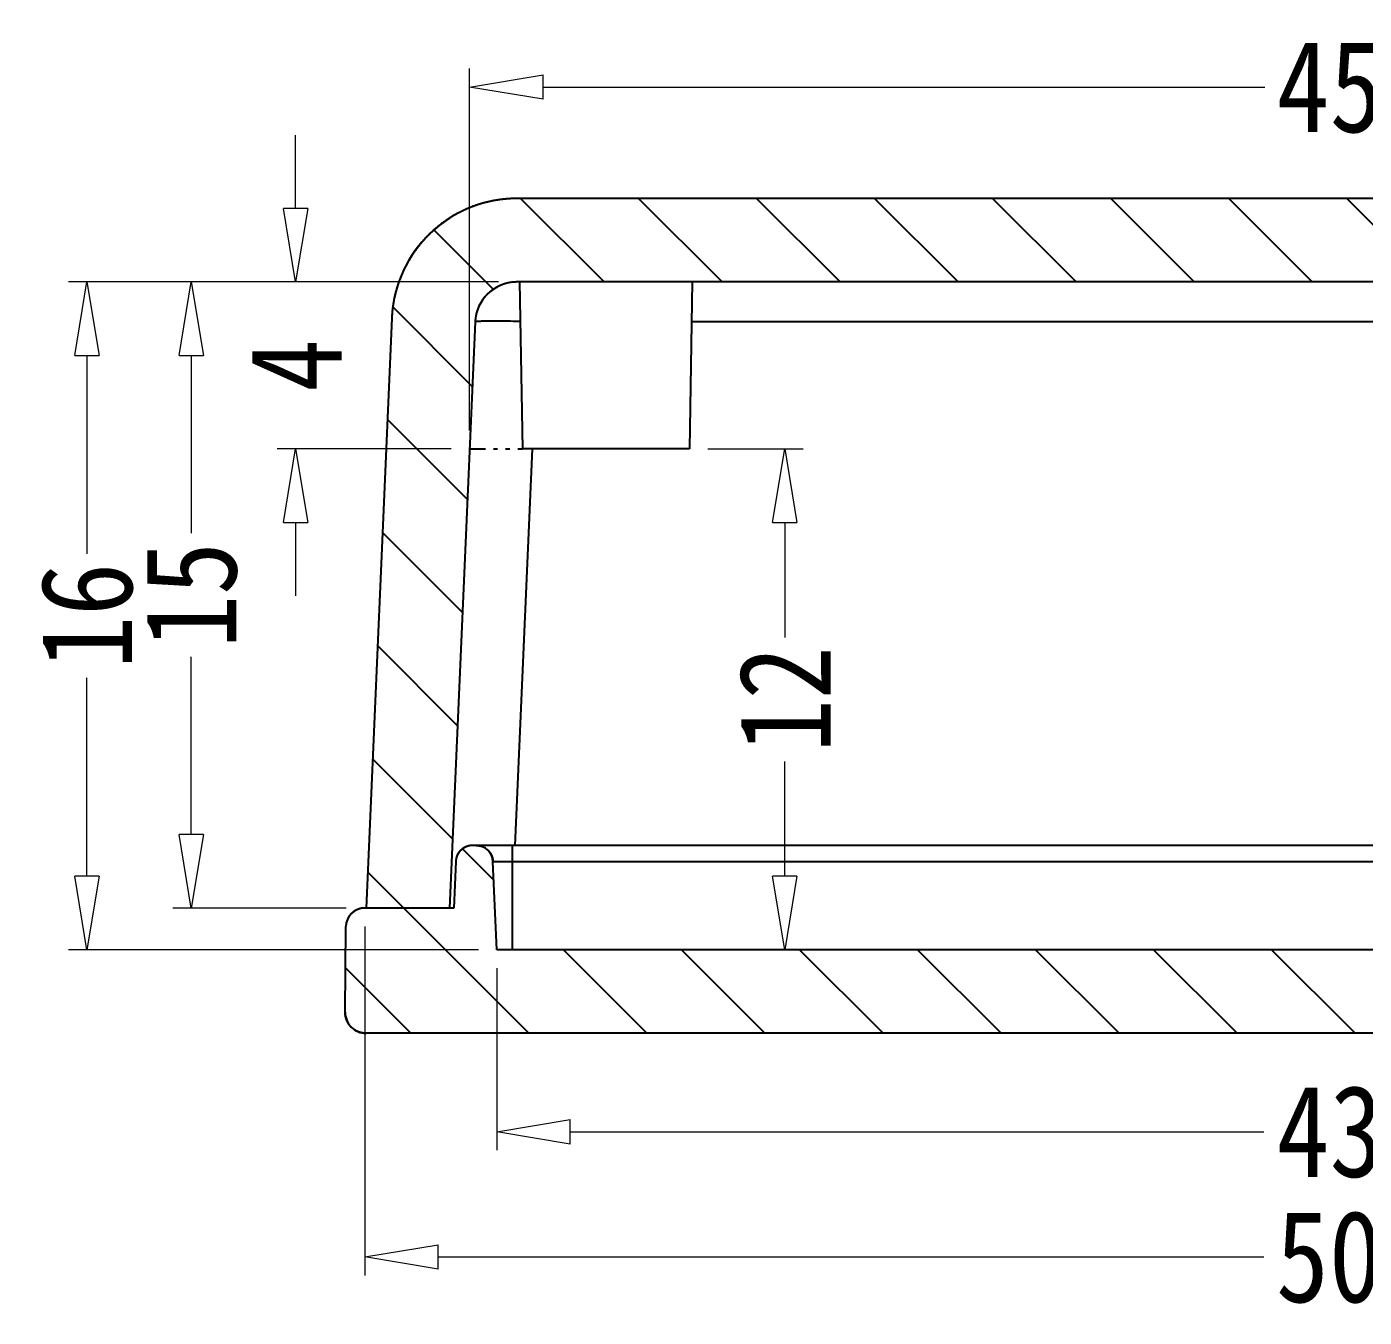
# Model space of a CAD drawing. Header units: millimetres. Extents: x 615 to 1788, y -1993 to 457.
# Drawn here: x 652.64 to 684.69, y 329.85 to 360.77 of the extents above; entities that cross this region are included whole.
import ezdxf

# ---------------------------------------------------------------- set-up
doc = ezdxf.new("R2010")
doc.units = ezdxf.units.MM
doc.linetypes.add('DIVIDE', pattern=[31.75, 12.7, -6.35, 0, -6.35, 0, -6.35])
doc.layers.add('dim', color=3, linetype='Continuous', lineweight=9)
doc.styles.add('FFS', font='SIMFANG.TTF', dxfattribs={"width": 0.85})
doc.dimstyles.new('YanXiu', dxfattribs={"dimtxt": 2.5, "dimasz": 2.2, "dimexe": 1, "dimexo": 0.6, "dimgap": 0.66, "dimtad": 0, "dimzin": 9, "dimdsep": 46, "dimtxsty": 'FFS', "dimblk": 'CLOSEDBLANK', "dimcen": 0, "dimclrd": 256, "dimclre": 131, "dimclrt": 42, "dimazin": 0, "dimtfac": 1, "dimtofl": 0, "dimtmove": 0, "dimatfit": 3, "dimldrblk": 'CLOSEDBLANK', "dimfxl": 1, "dimlwd": 5, "dimlwe": 5, "dimarcsym": 0})
pattern_1 = [(135, (1122.4932, -58.949), (-1.4142136, -1.4142136), [])]

# ---------------------------------------------------------------- blocks, each defined once
blk = doc.blocks.new('_ClosedBlank')
at = {"color": 0, "linetype": 'ByBlock', "lineweight": -2}
for p, q in [((-1, 0.167), (0, 0)), ((-1, 0.167), (-1, -0.167)), ((0, 0), (-1, -0.167))]:
    blk.add_line(p, q, dxfattribs=at)
blk = doc.blocks.new('*D82')
at = {"layer": 'Defpoints', "color": 0}
for p in [(664.38, 354.651, 0), (656.579, 339.651), (660.734, 339.651, 0)]:
    blk.add_point(p, dxfattribs=at)
at = {"layer": 'dim', "color": 131, "lineweight": 5}
for p, q in [((663.941, 354.651), (656.139, 354.651)), ((660.294, 339.651), (656.139, 339.651))]:
    blk.add_line(p, q, dxfattribs=at)
at = {"layer": 'dim', "lineweight": 5}
for p, q in [((656.579, 352.891), (656.579, 348.632)), ((656.579, 341.411), (656.579, 345.67))]:
    blk.add_line(p, q, dxfattribs=at)
at = {"layer": 'dim', "lineweight": 5, "xscale": 1.76, "yscale": 1.76, "zscale": 1.76}
for p, rotation in [((656.579, 354.651), 90), ((656.579, 339.651), 270)]:
    blk.add_blockref('_ClosedBlank', p, dxfattribs=dict(at, rotation=rotation))
at = {"layer": 'dim', "color": 42, "insert": (656.579, 347.151), "char_height": 2.2, "attachment_point": 5, "rotation": 90, "style": 'FFS'}
blk.add_mtext('15', dxfattribs=at)
blk = doc.blocks.new('*D83')
at = {"layer": 'Defpoints', "color": 0}
for p in [(664.38, 354.651, 0), (654.079, 338.651), (663.901, 338.651, 0)]:
    blk.add_point(p, dxfattribs=at)
at = {"layer": 'dim', "color": 131, "lineweight": 5}
for p, q in [((663.941, 354.651), (653.639, 354.651)), ((663.461, 338.651), (653.639, 338.651))]:
    blk.add_line(p, q, dxfattribs=at)
at = {"layer": 'dim', "lineweight": 5}
for p, q in [((654.079, 352.891), (654.079, 348.137)), ((654.079, 340.411), (654.079, 345.165))]:
    blk.add_line(p, q, dxfattribs=at)
at = {"layer": 'dim', "lineweight": 5, "xscale": 1.76, "yscale": 1.76, "zscale": 1.76}
for p, rotation in [((654.079, 354.651), 90), ((654.079, 338.651), 270)]:
    blk.add_blockref('_ClosedBlank', p, dxfattribs=dict(at, rotation=rotation))
at = {"layer": 'dim', "color": 42, "insert": (654.079, 346.651), "char_height": 2.2, "attachment_point": 5, "rotation": 90, "style": 'FFS'}
blk.add_mtext('16', dxfattribs=at)
blk = doc.blocks.new('*D84')
at = {"layer": 'Defpoints', "color": 0}
for p in [(663.901, 338.651, 0), (707.631, 338.651, 0), (707.631, 334.29)]:
    blk.add_point(p, dxfattribs=at)
at = {"layer": 'dim', "color": 131, "lineweight": 5}
for p, q in [((663.901, 338.211), (663.901, 333.85)), ((707.631, 338.211), (707.631, 333.85))]:
    blk.add_line(p, q, dxfattribs=at)
at = {"layer": 'dim', "lineweight": 5}
for p, q in [((665.661, 334.29), (682.279, 334.29)), ((705.871, 334.29), (689.254, 334.29))]:
    blk.add_line(p, q, dxfattribs=at)
at = {"layer": 'dim', "lineweight": 5, "xscale": 1.76, "yscale": 1.76, "zscale": 1.76, "rotation": 180}
blk.add_blockref('_ClosedBlank', (663.901, 334.29), dxfattribs=at)
at = {"layer": 'dim', "lineweight": 5, "xscale": 1.76, "yscale": 1.76, "zscale": 1.76}
blk.add_blockref('_ClosedBlank', (707.631, 334.29), dxfattribs=at)
at = {"layer": 'dim', "color": 42, "insert": (685.766, 334.29), "char_height": 2.2, "attachment_point": 5, "style": 'FFS'}
blk.add_mtext('43.73', dxfattribs=at)
blk = doc.blocks.new('*D85')
at = {"layer": 'Defpoints', "color": 0}
for p in [(660.734, 339.651, 0), (710.766, 339.651, 0), (710.766, 331.29)]:
    blk.add_point(p, dxfattribs=at)
at = {"layer": 'dim', "color": 131, "lineweight": 5}
for p, q in [((660.734, 339.211), (660.734, 330.85)), ((710.766, 339.211), (710.766, 330.85))]:
    blk.add_line(p, q, dxfattribs=at)
at = {"layer": 'dim', "lineweight": 5}
for p, q in [((662.494, 331.29), (682.283, 331.29)), ((709.006, 331.29), (689.217, 331.29))]:
    blk.add_line(p, q, dxfattribs=at)
at = {"layer": 'dim', "lineweight": 5, "xscale": 1.76, "yscale": 1.76, "zscale": 1.76, "rotation": 180}
blk.add_blockref('_ClosedBlank', (660.734, 331.29), dxfattribs=at)
at = {"layer": 'dim', "lineweight": 5, "xscale": 1.76, "yscale": 1.76, "zscale": 1.76}
blk.add_blockref('_ClosedBlank', (710.766, 331.29), dxfattribs=at)
at = {"layer": 'dim', "color": 42, "insert": (685.75, 331.29), "char_height": 2.2, "attachment_point": 5, "style": 'FFS'}
blk.add_mtext('50.03', dxfattribs=at)
blk = doc.blocks.new('*D87')
at = {"layer": 'Defpoints', "color": 0}
for p in [(664.38, 354.651, 0), (659.079, 350.651), (663.248, 350.651, 0)]:
    blk.add_point(p, dxfattribs=at)
at = {"layer": 'dim', "lineweight": 5}
for p, q in [((659.079, 356.411), (659.079, 358.171)), ((659.079, 348.891), (659.079, 347.131))]:
    blk.add_line(p, q, dxfattribs=at)
at = {"layer": 'dim', "color": 131, "lineweight": 5}
for p, q in [((663.941, 354.651), (658.639, 354.651)), ((662.809, 350.651), (658.639, 350.651))]:
    blk.add_line(p, q, dxfattribs=at)
at = {"layer": 'dim', "lineweight": 5, "xscale": 1.76, "yscale": 1.76, "zscale": 1.76}
for p, rotation in [((659.079, 354.651), 270), ((659.079, 350.651), 90)]:
    blk.add_blockref('_ClosedBlank', p, dxfattribs=dict(at, rotation=rotation))
at = {"layer": 'dim', "color": 42, "insert": (659.079, 352.651), "char_height": 2.2, "attachment_point": 5, "rotation": 90, "style": 'FFS'}
blk.add_mtext('4', dxfattribs=at)
blk = doc.blocks.new('*D88')
at = {"layer": 'Defpoints', "color": 0}
for p in [(708.284, 359.323), (663.248, 350.651, 0), (708.284, 350.651, 0)]:
    blk.add_point(p, dxfattribs=at)
at = {"layer": 'dim', "color": 131, "lineweight": 5}
for p, q in [((663.248, 351.091), (663.248, 359.763)), ((708.284, 351.091), (708.284, 359.763))]:
    blk.add_line(p, q, dxfattribs=at)
at = {"layer": 'dim', "lineweight": 5}
for p, q in [((665.008, 359.323), (682.304, 359.323)), ((706.524, 359.323), (689.228, 359.323))]:
    blk.add_line(p, q, dxfattribs=at)
at = {"layer": 'dim', "lineweight": 5, "xscale": 1.76, "yscale": 1.76, "zscale": 1.76, "rotation": 180}
blk.add_blockref('_ClosedBlank', (663.248, 359.323), dxfattribs=at)
at = {"layer": 'dim', "lineweight": 5, "xscale": 1.76, "yscale": 1.76, "zscale": 1.76}
blk.add_blockref('_ClosedBlank', (708.284, 359.323), dxfattribs=at)
at = {"layer": 'dim', "color": 42, "insert": (685.766, 359.323), "char_height": 2.2, "attachment_point": 5, "style": 'FFS'}
blk.add_mtext('45.04', dxfattribs=at)
blk = doc.blocks.new('*D108')
at = {"layer": 'Defpoints', "color": 0}
for p in [(668.516, 350.651, 0), (668.325, 338.651, 0), (670.799, 338.651)]:
    blk.add_point(p, dxfattribs=at)
at = {"layer": 'dim', "color": 131, "lineweight": 5}
for p, q in [((668.956, 350.651), (671.239, 350.651)), ((668.764, 338.651), (671.239, 338.651))]:
    blk.add_line(p, q, dxfattribs=at)
at = {"layer": 'dim', "lineweight": 5}
for p, q in [((670.799, 348.891), (670.799, 346.137)), ((670.799, 340.411), (670.799, 343.165))]:
    blk.add_line(p, q, dxfattribs=at)
at = {"layer": 'dim', "lineweight": 5, "xscale": 1.76, "yscale": 1.76, "zscale": 1.76}
for p, rotation in [((670.799, 350.651), 90), ((670.799, 338.651), 270)]:
    blk.add_blockref('_ClosedBlank', p, dxfattribs=dict(at, rotation=rotation))
at = {"layer": 'dim', "color": 42, "insert": (670.799, 344.651), "char_height": 2.2, "attachment_point": 5, "rotation": 90, "style": 'FFS'}
blk.add_mtext('12', dxfattribs=at)

msp = doc.modelspace()

# ---------------------------------------------------------------- hatches: boundary and pattern name
at = {"linetype": 'Continuous'}
h = msp.add_hatch(dxfattribs=at)
h.set_pattern_fill('DEFAULT__4', color=40, scale=2, angle=135, style=0, pattern_type=0)
h.set_pattern_definition(pattern_1)
edge = h.paths.add_edge_path()
edge.add_line((710.766, 339.651), (708.764, 339.651))
edge.add_line((708.151, 353.695), (708.764, 339.651))
edge.add_spline(control_points=[(707.152, 354.651), (707.718, 354.651), (708.127, 354.26), (708.151, 353.695)], knot_values=[0, 0, 0, 0, 1, 1, 1, 1], weights=[1, 0.814909, 0.814909, 1], degree=3, periodic=0)
edge.add_line((707.152, 354.651), (664.38, 354.651))
edge.add_spline(control_points=[(664.38, 354.651), (663.815, 354.651), (663.406, 354.26), (663.381, 353.695)], knot_values=[0, 0, 0, 0, 1, 1, 1, 1], weights=[1, 0.814909, 0.814909, 1], degree=3, periodic=0)
edge.add_line((663.381, 353.695), (662.768, 339.651))
edge.add_line((662.768, 339.651), (660.766, 339.651))
edge.add_line((661.383, 353.782), (660.766, 339.651))
edge.add_spline(control_points=[(664.38, 356.651), (662.683, 356.651), (661.457, 355.477), (661.383, 353.782)], knot_values=[0, 0, 0, 0, 1, 1, 1, 1], weights=[1, 0.814909, 0.814909, 1], degree=3, periodic=0)
edge.add_line((707.152, 356.651), (664.38, 356.651))
edge.add_spline(control_points=[(707.152, 356.651), (708.849, 356.651), (710.075, 355.477), (710.149, 353.782)], knot_values=[0, 0, 0, 0, 1, 1, 1, 1], weights=[1, 0.814909, 0.814909, 1], degree=3, periodic=0)
edge.add_line((710.149, 353.782), (710.766, 339.651))
h = msp.add_hatch(dxfattribs=at)
h.set_pattern_fill('DEFAULT__3', color=40, scale=2, angle=135, style=0, pattern_type=0)
h.set_pattern_definition(pattern_1)
edge = h.paths.add_edge_path()
edge.add_line((710.798, 339.651), (708.664, 339.651))
edge.add_spline(control_points=[(710.798, 339.651), (711.06, 339.651), (711.246, 339.467), (711.248, 339.205)], knot_values=[0, 0, 0, 0, 1, 1, 1, 1], weights=[1, 0.80679, 0.80679, 1], degree=3, periodic=0)
edge.add_line((711.266, 337.155), (711.248, 339.205))
edge.add_spline(control_points=[(710.766, 336.651), (711.061, 336.651), (711.269, 336.86), (711.266, 337.155)], knot_values=[0, 0, 0, 0, 1, 1, 1, 1], weights=[1, 0.802676, 0.802676, 1], degree=3, periodic=0)
edge.add_line((710.766, 336.651), (660.766, 336.651))
edge.add_spline(control_points=[(660.766, 336.651), (660.471, 336.651), (660.264, 336.86), (660.266, 337.155)], knot_values=[0, 0, 0, 0, 1, 1, 1, 1], weights=[1, 0.802676, 0.802676, 1], degree=3, periodic=0)
edge.add_line((660.266, 337.155), (660.284, 339.205))
edge.add_spline(control_points=[(660.734, 339.651), (660.472, 339.651), (660.286, 339.467), (660.284, 339.205)], knot_values=[0, 0, 0, 0, 1, 1, 1, 1], weights=[1, 0.80679, 0.80679, 1], degree=3, periodic=0)
edge.add_line((662.868, 339.651), (660.734, 339.651))
edge.add_line((662.917, 340.768), (662.868, 339.651))
edge.add_spline(control_points=[(663.317, 341.151), (663.09, 341.151), (662.927, 340.995), (662.917, 340.768)], knot_values=[0, 0, 0, 0, 1, 1, 1, 1], weights=[1, 0.814909, 0.814909, 1], degree=3, periodic=0)
edge.add_line((663.409, 341.151), (663.317, 341.151))
edge.add_spline(control_points=[(663.409, 341.151), (663.635, 341.151), (663.799, 340.995), (663.809, 340.768)], knot_values=[0, 0, 0, 0, 1, 1, 1, 1], weights=[1, 0.814909, 0.814909, 1], degree=3, periodic=0)
edge.add_line((663.901, 338.651), (663.809, 340.768))
edge.add_line((707.631, 338.651), (663.901, 338.651))
edge.add_line((707.631, 338.651), (707.724, 340.768))
edge.add_spline(control_points=[(708.123, 341.151), (707.897, 341.151), (707.734, 340.995), (707.724, 340.768)], knot_values=[0, 0, 0, 0, 1, 1, 1, 1], weights=[1, 0.814909, 0.814909, 1], degree=3, periodic=0)
edge.add_line((708.216, 341.151), (708.123, 341.151))
edge.add_spline(control_points=[(708.216, 341.151), (708.442, 341.151), (708.606, 340.995), (708.615, 340.768)], knot_values=[0, 0, 0, 0, 1, 1, 1, 1], weights=[1, 0.814909, 0.814909, 1], degree=3, periodic=0)
edge.add_line((708.615, 340.768), (708.664, 339.651))

# ---------------------------------------------------------------- linework, layer by layer
at = {"color": 7, "linetype": 'Continuous'}
for p, q in [((707.152, 356.651, 0), (664.38, 356.651, 0)), ((707.152, 356.651, 0), (664.38, 356.651, 0)), ((707.152, 354.651, 0), (664.38, 354.651, 0)), ((707.152, 354.651, 0), (664.38, 354.651, 0)), ((664.446, 354.651, 0), (664.516, 350.651, 0)), ((668.586, 354.651, 0), (668.516, 350.651, 0)), ((661.383, 353.782, 0), (660.766, 339.651, 0)), ((661.383, 353.782, 0), (660.766, 339.651, 0)), ((663.381, 353.695, 0), (662.768, 339.651, 0)), ((663.381, 353.695, 0), (662.768, 339.651, 0)), ((700.533, 353.695, 0), (668.569, 353.695, 0)), ((664.747, 350.651, 0), (664.332, 341.148, 0)), ((668.516, 350.651, 0), (664.516, 350.651, 0)), ((702.508, 341.151, 0), (663.317, 341.151, 0)), ((663.409, 341.151, 0), (663.317, 341.151, 0)), ((664.267, 341.151, 0), (664.267, 338.651, 0)), ((662.917, 340.768, 0), (662.868, 339.651, 0)), ((662.917, 340.768, 0), (662.868, 339.651, 0)), ((663.901, 338.651, 0), (663.809, 340.768, 0)), ((663.809, 340.768, 0), (702.501, 340.768, 0)), ((663.901, 338.651, 0), (663.809, 340.768, 0)), ((662.868, 339.651, 0), (660.734, 339.651, 0)), ((662.868, 339.651, 0), (660.734, 339.651, 0)), ((662.768, 339.651, 0), (660.766, 339.651, 0)), ((660.266, 337.155, 0), (660.284, 339.205, 0)), ((660.266, 337.155, 0), (660.284, 339.205, 0)), ((707.631, 338.651, 0), (663.901, 338.651, 0)), ((707.631, 338.651, 0), (663.901, 338.651, 0)), ((710.766, 336.651, 0), (660.766, 336.651, 0)), ((710.766, 336.651, 0), (660.766, 336.651, 0))]:
    msp.add_line(p, q, dxfattribs=at)
at = {"color": 2, "linetype": 'DIVIDE', "ltscale": 0.03}
msp.add_line((663.248, 350.651, 0), (664.516, 350.651, 0), dxfattribs=at)
at = {"color": 7, "linetype": 'Continuous'}
for centre, radius, start, end in [((664.38, 353.651, 0), 3, 90, 177.5), ((664.38, 353.651, 0), 1, 90, 177.5), ((663.317, 340.751, 0), 0.4, 90, 177.5), ((663.409, 340.751, 0), 0.4, 2.5, 90), ((660.734, 339.201, 0), 0.45, 90, 179.5), ((660.766, 337.151, 0), 0.5, 179.5, 270)]:
    msp.add_arc(centre, radius, start, end, dxfattribs=at)
for points, start_tangent, end_tangent in [([(664.38, 356.651, 0), (664.348, 356.651, 0), (664.315, 356.65, 0), (664.283, 356.649, 0), (664.25, 356.648, 0), (664.217, 356.647, 0), (664.184, 356.645, 0), (664.15, 356.642, 0), (664.117, 356.639, 0), (664.084, 356.636, 0), (664.05, 356.633, 0), (664.016, 356.629, 0), (663.983, 356.625, 0), (663.949, 356.62, 0), (663.915, 356.615, 0), (663.881, 356.609, 0), (663.847, 356.603, 0), (663.813, 356.597, 0), (663.779, 356.59, 0), (663.745, 356.583, 0), (663.711, 356.575, 0), (663.677, 356.567, 0), (663.643, 356.559, 0), (663.609, 356.55, 0), (663.575, 356.541, 0), (663.541, 356.531, 0), (663.507, 356.521, 0), (663.473, 356.51, 0), (663.439, 356.499, 0), (663.405, 356.488, 0), (663.371, 356.476, 0), (663.337, 356.464, 0), (663.303, 356.451, 0), (663.269, 356.438, 0), (663.236, 356.424, 0), (663.202, 356.41, 0), (663.169, 356.395, 0), (663.135, 356.38, 0), (663.102, 356.365, 0), (663.069, 356.349, 0), (663.036, 356.333, 0), (663.003, 356.316, 0), (662.97, 356.299, 0), (662.938, 356.281, 0), (662.906, 356.263, 0), (662.873, 356.245, 0), (662.841, 356.226, 0), (662.81, 356.207, 0), (662.778, 356.187, 0), (662.747, 356.167, 0), (662.715, 356.147, 0), (662.684, 356.126, 0), (662.654, 356.104, 0), (662.623, 356.082, 0), (662.593, 356.06, 0), (662.563, 356.038, 0), (662.533, 356.015, 0), (662.504, 355.992, 0), (662.475, 355.968, 0), (662.446, 355.944, 0), (662.417, 355.919, 0), (662.389, 355.895, 0), (662.361, 355.869, 0), (662.333, 355.844, 0), (662.306, 355.818, 0), (662.279, 355.792, 0), (662.252, 355.765, 0), (662.226, 355.738, 0), (662.2, 355.711, 0), (662.174, 355.684, 0), (662.149, 355.656, 0), (662.124, 355.628, 0), (662.099, 355.599, 0), (662.075, 355.571, 0), (662.051, 355.542, 0), (662.028, 355.513, 0), (662.005, 355.483, 0), (661.982, 355.453, 0), (661.96, 355.423, 0), (661.938, 355.393, 0), (661.917, 355.363, 0), (661.895, 355.332, 0), (661.875, 355.301, 0), (661.855, 355.27, 0), (661.835, 355.238, 0), (661.815, 355.207, 0), (661.796, 355.175, 0), (661.778, 355.143, 0), (661.76, 355.111, 0), (661.742, 355.079, 0), (661.725, 355.047, 0), (661.708, 355.014, 0), (661.692, 354.981, 0), (661.676, 354.949, 0), (661.66, 354.916, 0), (661.645, 354.883, 0), (661.63, 354.85, 0), (661.616, 354.816, 0), (661.602, 354.783, 0), (661.589, 354.75, 0), (661.576, 354.716, 0), (661.563, 354.683, 0), (661.551, 354.649, 0), (661.54, 354.616, 0), (661.528, 354.582, 0), (661.518, 354.548, 0), (661.507, 354.515, 0), (661.497, 354.481, 0), (661.488, 354.447, 0), (661.479, 354.413, 0), (661.47, 354.38, 0), (661.462, 354.346, 0), (661.454, 354.312, 0), (661.447, 354.279, 0), (661.44, 354.245, 0), (661.433, 354.211, 0), (661.427, 354.178, 0), (661.421, 354.144, 0), (661.416, 354.111, 0), (661.411, 354.078, 0), (661.406, 354.044, 0), (661.402, 354.011, 0), (661.398, 353.978, 0), (661.395, 353.945, 0), (661.392, 353.912, 0), (661.389, 353.88, 0), (661.387, 353.847, 0), (661.385, 353.814, 0), (661.383, 353.782, 0)], (-1, 0), (-0.043619, -0.999048)), ([(664.38, 354.651, 0), (664.37, 354.651, 0), (664.359, 354.651, 0), (664.348, 354.65, 0), (664.337, 354.65, 0), (664.326, 354.65, 0), (664.315, 354.649, 0), (664.304, 354.648, 0), (664.293, 354.647, 0), (664.281, 354.646, 0), (664.27, 354.645, 0), (664.259, 354.644, 0), (664.248, 354.642, 0), (664.237, 354.641, 0), (664.225, 354.639, 0), (664.214, 354.637, 0), (664.203, 354.635, 0), (664.191, 354.633, 0), (664.18, 354.631, 0), (664.169, 354.628, 0), (664.157, 354.626, 0), (664.146, 354.623, 0), (664.135, 354.62, 0), (664.123, 354.617, 0), (664.112, 354.614, 0), (664.1, 354.611, 0), (664.089, 354.608, 0), (664.078, 354.604, 0), (664.066, 354.6, 0), (664.055, 354.597, 0), (664.044, 354.593, 0), (664.033, 354.589, 0), (664.021, 354.584, 0), (664.01, 354.58, 0), (663.999, 354.575, 0), (663.988, 354.571, 0), (663.976, 354.566, 0), (663.965, 354.561, 0), (663.954, 354.556, 0), (663.943, 354.55, 0), (663.932, 354.545, 0), (663.921, 354.539, 0), (663.91, 354.534, 0), (663.9, 354.528, 0), (663.889, 354.522, 0), (663.878, 354.516, 0), (663.867, 354.509, 0), (663.857, 354.503, 0), (663.846, 354.496, 0), (663.836, 354.49, 0), (663.825, 354.483, 0), (663.815, 354.476, 0), (663.805, 354.469, 0), (663.795, 354.461, 0), (663.785, 354.454, 0), (663.775, 354.447, 0), (663.765, 354.439, 0), (663.755, 354.431, 0), (663.745, 354.423, 0), (663.736, 354.415, 0), (663.726, 354.407, 0), (663.717, 354.399, 0), (663.707, 354.39, 0), (663.698, 354.382, 0), (663.689, 354.373, 0), (663.68, 354.365, 0), (663.671, 354.356, 0), (663.662, 354.347, 0), (663.654, 354.338, 0), (663.645, 354.329, 0), (663.637, 354.319, 0), (663.628, 354.31, 0), (663.62, 354.3, 0), (663.612, 354.291, 0), (663.604, 354.281, 0), (663.596, 354.272, 0), (663.589, 354.262, 0), (663.581, 354.252, 0), (663.574, 354.242, 0), (663.566, 354.232, 0), (663.559, 354.222, 0), (663.552, 354.211, 0), (663.545, 354.201, 0), (663.538, 354.191, 0), (663.532, 354.18, 0), (663.525, 354.17, 0), (663.519, 354.159, 0), (663.513, 354.148, 0), (663.507, 354.138, 0), (663.501, 354.127, 0), (663.495, 354.116, 0), (663.49, 354.105, 0), (663.484, 354.094, 0), (663.479, 354.084, 0), (663.474, 354.073, 0), (663.469, 354.062, 0), (663.464, 354.051, 0), (663.459, 354.039, 0), (663.454, 354.028, 0), (663.45, 354.017, 0), (663.446, 354.006, 0), (663.441, 353.995, 0), (663.437, 353.984, 0), (663.433, 353.973, 0), (663.43, 353.961, 0), (663.426, 353.95, 0), (663.423, 353.939, 0), (663.419, 353.928, 0), (663.416, 353.916, 0), (663.413, 353.905, 0), (663.41, 353.894, 0), (663.408, 353.883, 0), (663.405, 353.871, 0), (663.403, 353.86, 0), (663.4, 353.849, 0), (663.398, 353.838, 0), (663.396, 353.827, 0), (663.394, 353.815, 0), (663.392, 353.804, 0), (663.391, 353.793, 0), (663.389, 353.782, 0), (663.388, 353.771, 0), (663.386, 353.76, 0), (663.385, 353.749, 0), (663.384, 353.738, 0), (663.383, 353.727, 0), (663.383, 353.716, 0), (663.382, 353.705, 0), (663.381, 353.695, 0)], (-1, 0), (-0.043619, -0.999048)), ([(664.463, 353.705, 0), (664.23, 353.709, 0), (663.946, 353.712, 0), (663.709, 353.712, 0), (663.53, 353.709, 0), (663.419, 353.703, 0), (663.381, 353.695, 0)], (-0.999799, 0.020044), (-0.044959, -0.998989)), ([(663.317, 341.151, 0), (663.312, 341.151, 0), (663.308, 341.151, 0), (663.304, 341.151, 0), (663.299, 341.151, 0), (663.295, 341.15, 0), (663.29, 341.15, 0), (663.286, 341.15, 0), (663.282, 341.149, 0), (663.277, 341.149, 0), (663.273, 341.149, 0), (663.268, 341.148, 0), (663.264, 341.147, 0), (663.259, 341.147, 0), (663.255, 341.146, 0), (663.25, 341.145, 0), (663.246, 341.145, 0), (663.241, 341.144, 0), (663.237, 341.143, 0), (663.232, 341.142, 0), (663.227, 341.141, 0), (663.223, 341.14, 0), (663.218, 341.139, 0), (663.214, 341.138, 0), (663.209, 341.136, 0), (663.205, 341.135, 0), (663.2, 341.134, 0), (663.196, 341.132, 0), (663.191, 341.131, 0), (663.187, 341.129, 0), (663.182, 341.128, 0), (663.178, 341.126, 0), (663.173, 341.124, 0), (663.169, 341.123, 0), (663.164, 341.121, 0), (663.16, 341.119, 0), (663.155, 341.117, 0), (663.151, 341.115, 0), (663.146, 341.113, 0), (663.142, 341.111, 0), (663.137, 341.109, 0), (663.133, 341.106, 0), (663.129, 341.104, 0), (663.124, 341.102, 0), (663.12, 341.099, 0), (663.116, 341.097, 0), (663.111, 341.094, 0), (663.107, 341.092, 0), (663.103, 341.089, 0), (663.099, 341.086, 0), (663.095, 341.084, 0), (663.091, 341.081, 0), (663.086, 341.078, 0), (663.082, 341.075, 0), (663.078, 341.072, 0), (663.074, 341.069, 0), (663.07, 341.066, 0), (663.066, 341.063, 0), (663.063, 341.06, 0), (663.059, 341.057, 0), (663.055, 341.053, 0), (663.051, 341.05, 0), (663.047, 341.047, 0), (663.044, 341.043, 0), (663.04, 341.04, 0), (663.036, 341.036, 0), (663.033, 341.033, 0), (663.029, 341.029, 0), (663.026, 341.026, 0), (663.023, 341.022, 0), (663.019, 341.018, 0), (663.016, 341.015, 0), (663.013, 341.011, 0), (663.009, 341.007, 0), (663.006, 341.003, 0), (663.003, 340.999, 0), (663, 340.995, 0), (662.997, 340.991, 0), (662.994, 340.987, 0), (662.991, 340.983, 0), (662.988, 340.979, 0), (662.985, 340.975, 0), (662.983, 340.971, 0), (662.98, 340.967, 0), (662.977, 340.963, 0), (662.975, 340.958, 0), (662.972, 340.954, 0), (662.97, 340.95, 0), (662.967, 340.946, 0), (662.965, 340.941, 0), (662.963, 340.937, 0), (662.96, 340.933, 0), (662.958, 340.928, 0), (662.956, 340.924, 0), (662.954, 340.92, 0), (662.952, 340.915, 0), (662.95, 340.911, 0), (662.948, 340.906, 0), (662.946, 340.902, 0), (662.944, 340.897, 0), (662.943, 340.893, 0), (662.941, 340.889, 0), (662.939, 340.884, 0), (662.938, 340.88, 0), (662.936, 340.875, 0), (662.935, 340.871, 0), (662.934, 340.866, 0), (662.932, 340.862, 0), (662.931, 340.857, 0), (662.93, 340.853, 0), (662.929, 340.848, 0), (662.928, 340.844, 0), (662.927, 340.839, 0), (662.926, 340.835, 0), (662.925, 340.83, 0), (662.924, 340.826, 0), (662.923, 340.821, 0), (662.922, 340.817, 0), (662.921, 340.812, 0), (662.921, 340.808, 0), (662.92, 340.803, 0), (662.92, 340.799, 0), (662.919, 340.795, 0), (662.919, 340.79, 0), (662.918, 340.786, 0), (662.918, 340.781, 0), (662.918, 340.777, 0), (662.917, 340.773, 0), (662.917, 340.768, 0)], (-1, 0), (-0.043619, -0.999048)), ([(663.409, 341.151, 0), (663.413, 341.151, 0), (663.418, 341.151, 0), (663.422, 341.151, 0), (663.427, 341.151, 0), (663.431, 341.15, 0), (663.435, 341.15, 0), (663.44, 341.15, 0), (663.444, 341.149, 0), (663.449, 341.149, 0), (663.453, 341.149, 0), (663.458, 341.148, 0), (663.462, 341.147, 0), (663.467, 341.147, 0), (663.471, 341.146, 0), (663.476, 341.145, 0), (663.48, 341.145, 0), (663.485, 341.144, 0), (663.489, 341.143, 0), (663.494, 341.142, 0), (663.498, 341.141, 0), (663.503, 341.14, 0), (663.507, 341.139, 0), (663.512, 341.138, 0), (663.517, 341.136, 0), (663.521, 341.135, 0), (663.526, 341.134, 0), (663.53, 341.132, 0), (663.535, 341.131, 0), (663.539, 341.129, 0), (663.544, 341.128, 0), (663.548, 341.126, 0), (663.553, 341.124, 0), (663.557, 341.123, 0), (663.562, 341.121, 0), (663.566, 341.119, 0), (663.571, 341.117, 0), (663.575, 341.115, 0), (663.58, 341.113, 0), (663.584, 341.111, 0), (663.588, 341.109, 0), (663.593, 341.106, 0), (663.597, 341.104, 0), (663.601, 341.102, 0), (663.606, 341.099, 0), (663.61, 341.097, 0), (663.614, 341.094, 0), (663.619, 341.092, 0), (663.623, 341.089, 0), (663.627, 341.086, 0), (663.631, 341.084, 0), (663.635, 341.081, 0), (663.639, 341.078, 0), (663.643, 341.075, 0), (663.647, 341.072, 0), (663.651, 341.069, 0), (663.655, 341.066, 0), (663.659, 341.063, 0), (663.663, 341.06, 0), (663.667, 341.057, 0), (663.671, 341.053, 0), (663.675, 341.05, 0), (663.678, 341.047, 0), (663.682, 341.043, 0), (663.686, 341.04, 0), (663.689, 341.036, 0), (663.693, 341.033, 0), (663.696, 341.029, 0), (663.7, 341.026, 0), (663.703, 341.022, 0), (663.707, 341.018, 0), (663.71, 341.015, 0), (663.713, 341.011, 0), (663.716, 341.007, 0), (663.72, 341.003, 0), (663.723, 340.999, 0), (663.726, 340.995, 0), (663.729, 340.991, 0), (663.732, 340.987, 0), (663.735, 340.983, 0), (663.738, 340.979, 0), (663.74, 340.975, 0), (663.743, 340.971, 0), (663.746, 340.967, 0), (663.749, 340.963, 0), (663.751, 340.958, 0), (663.754, 340.954, 0), (663.756, 340.95, 0), (663.759, 340.946, 0), (663.761, 340.941, 0), (663.763, 340.937, 0), (663.765, 340.933, 0), (663.768, 340.928, 0), (663.77, 340.924, 0), (663.772, 340.92, 0), (663.774, 340.915, 0), (663.776, 340.911, 0), (663.778, 340.906, 0), (663.78, 340.902, 0), (663.781, 340.897, 0), (663.783, 340.893, 0), (663.785, 340.889, 0), (663.786, 340.884, 0), (663.788, 340.88, 0), (663.789, 340.875, 0), (663.791, 340.871, 0), (663.792, 340.866, 0), (663.794, 340.862, 0), (663.795, 340.857, 0), (663.796, 340.853, 0), (663.797, 340.848, 0), (663.798, 340.844, 0), (663.799, 340.839, 0), (663.8, 340.835, 0), (663.801, 340.83, 0), (663.802, 340.826, 0), (663.803, 340.821, 0), (663.804, 340.817, 0), (663.804, 340.812, 0), (663.805, 340.808, 0), (663.806, 340.803, 0), (663.806, 340.799, 0), (663.807, 340.795, 0), (663.807, 340.79, 0), (663.808, 340.786, 0), (663.808, 340.781, 0), (663.808, 340.777, 0), (663.809, 340.773, 0), (663.809, 340.768, 0)], (1, 0), (0.043619, -0.999048)), ([(660.734, 339.651, 0), (660.729, 339.651, 0), (660.724, 339.651, 0), (660.719, 339.651, 0), (660.714, 339.651, 0), (660.709, 339.65, 0), (660.704, 339.65, 0), (660.699, 339.65, 0), (660.694, 339.649, 0), (660.689, 339.649, 0), (660.684, 339.648, 0), (660.679, 339.648, 0), (660.673, 339.647, 0), (660.668, 339.646, 0), (660.663, 339.645, 0), (660.658, 339.644, 0), (660.653, 339.644, 0), (660.647, 339.643, 0), (660.642, 339.642, 0), (660.637, 339.64, 0), (660.632, 339.639, 0), (660.627, 339.638, 0), (660.621, 339.637, 0), (660.616, 339.635, 0), (660.611, 339.634, 0), (660.606, 339.632, 0), (660.6, 339.631, 0), (660.595, 339.629, 0), (660.59, 339.627, 0), (660.585, 339.626, 0), (660.58, 339.624, 0), (660.574, 339.622, 0), (660.569, 339.62, 0), (660.564, 339.618, 0), (660.559, 339.616, 0), (660.554, 339.613, 0), (660.549, 339.611, 0), (660.544, 339.609, 0), (660.539, 339.606, 0), (660.534, 339.604, 0), (660.528, 339.601, 0), (660.523, 339.599, 0), (660.518, 339.596, 0), (660.513, 339.593, 0), (660.509, 339.59, 0), (660.504, 339.587, 0), (660.499, 339.585, 0), (660.494, 339.581, 0), (660.489, 339.578, 0), (660.484, 339.575, 0), (660.48, 339.572, 0), (660.475, 339.569, 0), (660.47, 339.565, 0), (660.466, 339.562, 0), (660.461, 339.559, 0), (660.456, 339.555, 0), (660.452, 339.551, 0), (660.447, 339.548, 0), (660.443, 339.544, 0), (660.439, 339.54, 0), (660.434, 339.536, 0), (660.43, 339.533, 0), (660.426, 339.529, 0), (660.421, 339.525, 0), (660.417, 339.521, 0), (660.413, 339.516, 0), (660.409, 339.512, 0), (660.405, 339.508, 0), (660.401, 339.504, 0), (660.397, 339.5, 0), (660.394, 339.495, 0), (660.39, 339.491, 0), (660.386, 339.486, 0), (660.383, 339.482, 0), (660.379, 339.477, 0), (660.376, 339.473, 0), (660.372, 339.468, 0), (660.369, 339.464, 0), (660.365, 339.459, 0), (660.362, 339.454, 0), (660.359, 339.449, 0), (660.356, 339.445, 0), (660.353, 339.44, 0), (660.35, 339.435, 0), (660.347, 339.43, 0), (660.344, 339.425, 0), (660.341, 339.42, 0), (660.338, 339.415, 0), (660.336, 339.41, 0), (660.333, 339.405, 0), (660.331, 339.4, 0), (660.328, 339.395, 0), (660.326, 339.39, 0), (660.323, 339.385, 0), (660.321, 339.38, 0), (660.319, 339.375, 0), (660.317, 339.369, 0), (660.315, 339.364, 0), (660.313, 339.359, 0), (660.311, 339.354, 0), (660.309, 339.349, 0), (660.307, 339.344, 0), (660.306, 339.338, 0), (660.304, 339.333, 0), (660.302, 339.328, 0), (660.301, 339.323, 0), (660.3, 339.318, 0), (660.298, 339.312, 0), (660.297, 339.307, 0), (660.296, 339.302, 0), (660.294, 339.297, 0), (660.293, 339.292, 0), (660.292, 339.286, 0), (660.291, 339.281, 0), (660.29, 339.276, 0), (660.29, 339.271, 0), (660.289, 339.266, 0), (660.288, 339.261, 0), (660.287, 339.255, 0), (660.287, 339.25, 0), (660.286, 339.245, 0), (660.286, 339.24, 0), (660.285, 339.235, 0), (660.285, 339.23, 0), (660.285, 339.225, 0), (660.285, 339.22, 0), (660.284, 339.215, 0), (660.284, 339.21, 0), (660.284, 339.205, 0)], (-1, 0), (-0.008727, -0.999962)), ([(660.766, 336.651, 0), (660.761, 336.651, 0), (660.755, 336.651, 0), (660.75, 336.651, 0), (660.744, 336.651, 0), (660.738, 336.652, 0), (660.733, 336.652, 0), (660.727, 336.653, 0), (660.721, 336.653, 0), (660.715, 336.654, 0), (660.71, 336.654, 0), (660.704, 336.655, 0), (660.698, 336.656, 0), (660.692, 336.656, 0), (660.687, 336.657, 0), (660.681, 336.658, 0), (660.675, 336.659, 0), (660.669, 336.661, 0), (660.663, 336.662, 0), (660.657, 336.663, 0), (660.651, 336.664, 0), (660.646, 336.666, 0), (660.64, 336.667, 0), (660.634, 336.669, 0), (660.628, 336.67, 0), (660.622, 336.672, 0), (660.616, 336.674, 0), (660.61, 336.676, 0), (660.605, 336.678, 0), (660.599, 336.68, 0), (660.593, 336.682, 0), (660.587, 336.684, 0), (660.581, 336.686, 0), (660.576, 336.689, 0), (660.57, 336.691, 0), (660.564, 336.694, 0), (660.558, 336.696, 0), (660.553, 336.699, 0), (660.547, 336.702, 0), (660.541, 336.705, 0), (660.536, 336.707, 0), (660.53, 336.71, 0), (660.524, 336.713, 0), (660.519, 336.717, 0), (660.513, 336.72, 0), (660.508, 336.723, 0), (660.502, 336.726, 0), (660.497, 336.73, 0), (660.491, 336.733, 0), (660.486, 336.737, 0), (660.481, 336.741, 0), (660.475, 336.744, 0), (660.47, 336.748, 0), (660.465, 336.752, 0), (660.46, 336.756, 0), (660.455, 336.76, 0), (660.45, 336.764, 0), (660.445, 336.768, 0), (660.44, 336.772, 0), (660.435, 336.777, 0), (660.43, 336.781, 0), (660.425, 336.785, 0), (660.42, 336.79, 0), (660.416, 336.794, 0), (660.411, 336.799, 0), (660.407, 336.804, 0), (660.402, 336.808, 0), (660.398, 336.813, 0), (660.393, 336.818, 0), (660.389, 336.823, 0), (660.385, 336.828, 0), (660.381, 336.833, 0), (660.377, 336.838, 0), (660.372, 336.843, 0), (660.369, 336.848, 0), (660.365, 336.853, 0), (660.361, 336.858, 0), (660.357, 336.864, 0), (660.353, 336.869, 0), (660.35, 336.874, 0), (660.346, 336.88, 0), (660.343, 336.885, 0), (660.339, 336.891, 0), (660.336, 336.896, 0), (660.333, 336.902, 0), (660.33, 336.907, 0), (660.327, 336.913, 0), (660.324, 336.918, 0), (660.321, 336.924, 0), (660.318, 336.93, 0), (660.315, 336.935, 0), (660.312, 336.941, 0), (660.31, 336.947, 0), (660.307, 336.953, 0), (660.305, 336.959, 0), (660.302, 336.964, 0), (660.3, 336.97, 0), (660.298, 336.976, 0), (660.296, 336.982, 0), (660.294, 336.988, 0), (660.292, 336.993, 0), (660.29, 336.999, 0), (660.288, 337.005, 0), (660.286, 337.011, 0), (660.285, 337.017, 0), (660.283, 337.023, 0), (660.281, 337.029, 0), (660.28, 337.035, 0), (660.279, 337.04, 0), (660.277, 337.046, 0), (660.276, 337.052, 0), (660.275, 337.058, 0), (660.274, 337.064, 0), (660.273, 337.07, 0), (660.272, 337.076, 0), (660.271, 337.081, 0), (660.27, 337.087, 0), (660.27, 337.093, 0), (660.269, 337.099, 0), (660.268, 337.104, 0), (660.268, 337.11, 0), (660.268, 337.116, 0), (660.267, 337.122, 0), (660.267, 337.127, 0), (660.267, 337.133, 0), (660.266, 337.139, 0), (660.266, 337.144, 0), (660.266, 337.15, 0), (660.266, 337.155, 0)], (-1, 0), (0.008727, 0.999962))]:
    msp.add_spline(points, degree=3, dxfattribs=dict(at, start_tangent=start_tangent, end_tangent=end_tangent))

# ---------------------------------------------------------------- dimensions: what is measured, and where the dimension line sits
at = {"layer": 'dim'}
dim = msp.add_linear_dim(base=(708.284, 359.323, 0), p1=(663.248, 350.651, 0), p2=(708.284, 350.651, 0), dimstyle='YanXiu', override={"dimtxt": 2.2, "dimasz": 1.76, "dimexe": 0.43978, "dimexo": 0.43978, "dimgap": 0.43978, "dimzin": 8}, dxfattribs=at)
dim.commit()
dim.dimension.update_dxf_attribs({"geometry": '*D88', "text_midpoint": (685.766, 359.323, 0)})
for base, p1, p2, picture, middle in [((659.079, 350.651, 0), (664.38, 354.651, 0), (663.248, 350.651, 0), '*D87', (659.079, 352.651, 0)), ((654.079, 338.651, 0), (664.38, 354.651, 0), (663.901, 338.651, 0), '*D83', (654.079, 346.651, 0)), ((656.579, 339.651, 0), (664.38, 354.651, 0), (660.734, 339.651, 0), '*D82', (656.579, 347.151, 0)), ((670.799, 338.651), (668.516, 350.651, 0), (668.325, 338.651, 0), '*D108', (670.799, 344.651))]:
    dim = msp.add_linear_dim(base=base, p1=p1, p2=p2, angle=90, dimstyle='YanXiu', override={"dimtxt": 2.2, "dimasz": 1.76, "dimexe": 0.43978, "dimexo": 0.43978, "dimgap": 0.43978, "dimzin": 8}, dxfattribs=at)
    dim.commit()
    dim.dimension.update_dxf_attribs({"geometry": picture, "text_midpoint": middle})
for base, p1, p2, picture, middle in [((710.766, 331.29, 0), (660.734, 339.651, 0), (710.766, 339.651, 0), '*D85', (685.75, 331.29, 0)), ((707.631, 334.29, 0), (663.901, 338.651, 0), (707.631, 338.651, 0), '*D84', (685.766, 334.29, 0))]:
    dim = msp.add_linear_dim(base=base, p1=p1, p2=p2, dimstyle='YanXiu', override={"dimtxt": 2.2, "dimasz": 1.76, "dimexe": 0.43978, "dimexo": 0.43978, "dimgap": 0.43978, "dimzin": 8}, dxfattribs=at)
    dim.commit()
    dim.dimension.update_dxf_attribs({"geometry": picture, "text_midpoint": middle, "dimtype": 160})

doc.saveas('drawing.dxf')
